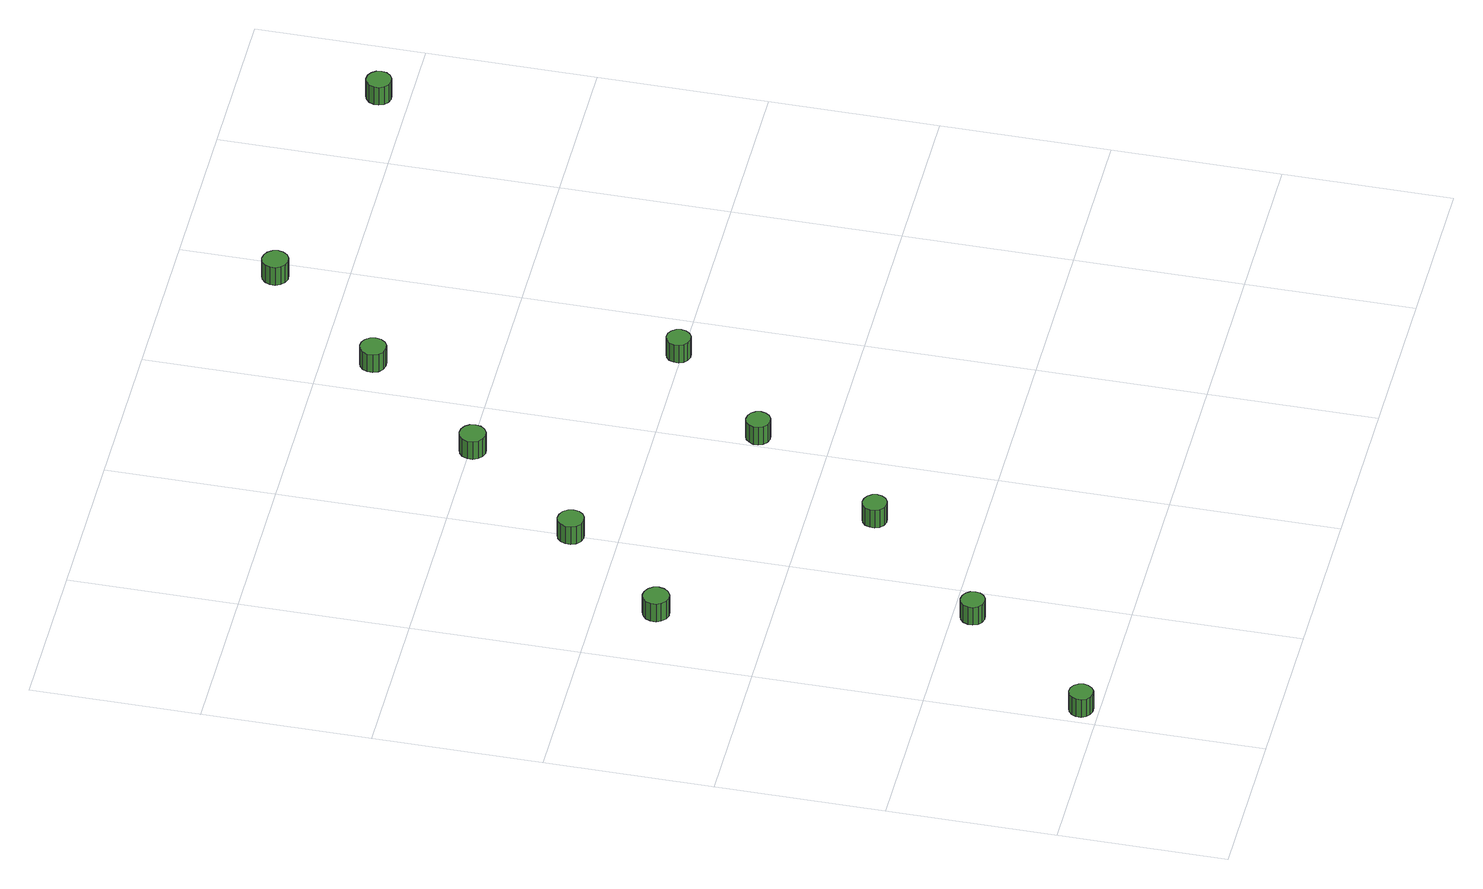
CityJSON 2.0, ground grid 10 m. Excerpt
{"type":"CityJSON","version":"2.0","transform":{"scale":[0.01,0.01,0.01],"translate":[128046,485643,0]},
"CityObjects":{
"tree1":{"type":"SolitaryVegetationObject","attributes":{"function":"something"},"geometry":[{"type":"MultiSurface","lod":"1","boundaries":[[[0,1,2,3,4,5,6,7,8,9,10,11,12,13,14]],[[15,16,17,18,19,20,21,22,23,24,25,26,27,28,29]],[[0,29,28,1]],[[1,28,27,2]],[[2,27,26,3]],[[3,26,25,4]],[[4,25,24,5]],[[5,24,23,6]],[[6,23,22,7]],[[7,22,21,8]],[[8,21,20,9]],[[9,20,19,10]],[[10,19,18,11]],[[11,18,17,12]],[[12,17,16,13]],[[13,16,15,14]],[[14,15,29,0]]]}]},
"tree2":{"type":"SolitaryVegetationObject","attributes":{"function":"something"},"geometry":[{"type":"MultiSurface","lod":"1","boundaries":[[[30,31,32,33,34,35,36,37,38,39,40,41,42,43,44]],[[45,46,47,48,49,50,51,52,53,54,55,56,57,58,59]],[[30,59,58,31]],[[31,58,57,32]],[[32,57,56,33]],[[33,56,55,34]],[[34,55,54,35]],[[35,54,53,36]],[[36,53,52,37]],[[37,52,51,38]],[[38,51,50,39]],[[39,50,49,40]],[[40,49,48,41]],[[41,48,47,42]],[[42,47,46,43]],[[43,46,45,44]],[[44,45,59,30]]]}]},
"tree3":{"type":"SolitaryVegetationObject","attributes":{"function":"something"},"geometry":[{"type":"MultiSurface","lod":"1","boundaries":[[[60,61,62,63,64,65,66,67,68,69,70,71,72,73,74]],[[75,76,77,78,79,80,81,82,83,84,85,86,87,88,89]],[[60,89,88,61]],[[61,88,87,62]],[[62,87,86,63]],[[63,86,85,64]],[[64,85,84,65]],[[65,84,83,66]],[[66,83,82,67]],[[67,82,81,68]],[[68,81,80,69]],[[69,80,79,70]],[[70,79,78,71]],[[71,78,77,72]],[[72,77,76,73]],[[73,76,75,74]],[[74,75,89,60]]]}]},
"tree4":{"type":"SolitaryVegetationObject","attributes":{"function":"something"},"geometry":[{"type":"MultiSurface","lod":"1","boundaries":[[[90,91,92,93,94,95,96,97,98,99,100,101,102,103,104]],[[105,106,107,108,109,110,111,112,113,114,115,116,117,118,119]],[[90,119,118,91]],[[91,118,117,92]],[[92,117,116,93]],[[93,116,115,94]],[[94,115,114,95]],[[95,114,113,96]],[[96,113,112,97]],[[97,112,111,98]],[[98,111,110,99]],[[99,110,109,100]],[[100,109,108,101]],[[101,108,107,102]],[[102,107,106,103]],[[103,106,105,104]],[[104,105,119,90]]]}]},
"tree5":{"type":"SolitaryVegetationObject","attributes":{"function":"something"},"geometry":[{"type":"MultiSurface","lod":"1","boundaries":[[[120,121,122,123,124,125,126,127,128,129,130,131,132,133,134]],[[135,136,137,138,139,140,141,142,143,144,145,146,147,148,149]],[[120,149,148,121]],[[121,148,147,122]],[[122,147,146,123]],[[123,146,145,124]],[[124,145,144,125]],[[125,144,143,126]],[[126,143,142,127]],[[127,142,141,128]],[[128,141,140,129]],[[129,140,139,130]],[[130,139,138,131]],[[131,138,137,132]],[[132,137,136,133]],[[133,136,135,134]],[[134,135,149,120]]]}]},
"tree6":{"type":"SolitaryVegetationObject","attributes":{"function":"something"},"geometry":[{"type":"MultiSurface","lod":"1","boundaries":[[[150,151,152,153,154,155,156,157,158,159,160,161,162,163,164]],[[165,166,167,168,169,170,171,172,173,174,175,176,177,178,179]],[[150,179,178,151]],[[151,178,177,152]],[[152,177,176,153]],[[153,176,175,154]],[[154,175,174,155]],[[155,174,173,156]],[[156,173,172,157]],[[157,172,171,158]],[[158,171,170,159]],[[159,170,169,160]],[[160,169,168,161]],[[161,168,167,162]],[[162,167,166,163]],[[163,166,165,164]],[[164,165,179,150]]]}]},
"tree7":{"type":"SolitaryVegetationObject","attributes":{"function":"something"},"geometry":[{"type":"MultiSurface","lod":"1","boundaries":[[[180,181,182,183,184,185,186,187,188,189,190,191,192,193,194]],[[195,196,197,198,199,200,201,202,203,204,205,206,207,208,209]],[[180,209,208,181]],[[181,208,207,182]],[[182,207,206,183]],[[183,206,205,184]],[[184,205,204,185]],[[185,204,203,186]],[[186,203,202,187]],[[187,202,201,188]],[[188,201,200,189]],[[189,200,199,190]],[[190,199,198,191]],[[191,198,197,192]],[[192,197,196,193]],[[193,196,195,194]],[[194,195,209,180]]]}]},
"tree8":{"type":"SolitaryVegetationObject","attributes":{"function":"something"},"geometry":[{"type":"MultiSurface","lod":"1","boundaries":[[[210,211,212,213,214,215,216,217,218,219,220,221,222,223,224]],[[225,226,227,228,229,230,231,232,233,234,235,236,237,238,239]],[[210,239,238,211]],[[211,238,237,212]],[[212,237,236,213]],[[213,236,235,214]],[[214,235,234,215]],[[215,234,233,216]],[[216,233,232,217]],[[217,232,231,218]],[[218,231,230,219]],[[219,230,229,220]],[[220,229,228,221]],[[221,228,227,222]],[[222,227,226,223]],[[223,226,225,224]],[[224,225,239,210]]]}]},
"tree9":{"type":"SolitaryVegetationObject","attributes":{"function":"something"},"geometry":[{"type":"MultiSurface","lod":"1","boundaries":[[[240,241,242,243,244,245,246,247,248,249,250,251,252,253,254]],[[255,256,257,258,259,260,261,262,263,264,265,266,267,268,269]],[[240,269,268,241]],[[241,268,267,242]],[[242,267,266,243]],[[243,266,265,244]],[[244,265,264,245]],[[245,264,263,246]],[[246,263,262,247]],[[247,262,261,248]],[[248,261,260,249]],[[249,260,259,250]],[[250,259,258,251]],[[251,258,257,252]],[[252,257,256,253]],[[253,256,255,254]],[[254,255,269,240]]]}]},
"tree10":{"type":"SolitaryVegetationObject","attributes":{"function":"something"},"geometry":[{"type":"MultiSurface","lod":"1","boundaries":[[[270,271,272,273,274,275,276,277,278,279,280,281,282,283,284]],[[285,286,287,288,289,290,291,292,293,294,295,296,297,298,299]],[[270,299,298,271]],[[271,298,297,272]],[[272,297,296,273]],[[273,296,295,274]],[[274,295,294,275]],[[275,294,293,276]],[[276,293,292,277]],[[277,292,291,278]],[[278,291,290,279]],[[279,290,289,280]],[[280,289,288,281]],[[281,288,287,282]],[[282,287,286,283]],[[283,286,285,284]],[[284,285,299,270]]]}]},
"tree11":{"type":"SolitaryVegetationObject","attributes":{"function":"something"},"geometry":[{"type":"MultiSurface","lod":"1","boundaries":[[[300,301,302,303,304,305,306,307,308,309,310,311,312,313,314]],[[315,316,317,318,319,320,321,322,323,324,325,326,327,328,329]],[[300,329,328,301]],[[301,328,327,302]],[[302,327,326,303]],[[303,326,325,304]],[[304,325,324,305]],[[305,324,323,306]],[[306,323,322,307]],[[307,322,321,308]],[[308,321,320,309]],[[309,320,319,310]],[[310,319,318,311]],[[311,318,317,312]],[[312,317,316,313]],[[313,316,315,314]],[[314,315,329,300]]]}]}
},
"vertices":[
[193,106,170],[186,135,170],[169,159,170],[143,174,170],[113,177,170],[85,168,170],[63,148,170],[51,121,170],[51,91,170],[63,64,170],[85,44,170],[113,35,170],[143,38,170],[169,53,170],[186,77,170],[186,77,41],[169,53,41],[143,38,41],[113,35,41],[85,44,41],[63,64,41],[51,91,41],[51,121,41],[63,148,41],[85,168,41],[113,177,41],[143,174,41],[169,159,41],[186,135,41],[193,106,41],
[851,881,177],[845,911,177],[827,935,177],[801,950,177],[772,953,177],[743,944,177],[721,924,177],[709,896,177],[709,866,177],[721,839,177],[743,819,177],[772,810,177],[801,813,177],[827,828,177],[845,852,177],[845,852,48],[827,828,48],[801,813,48],[772,810,48],[743,819,48],[721,839,48],[709,866,48],[709,896,48],[721,924,48],[743,944,48],[772,953,48],[801,950,48],[827,935,48],[845,911,48],[851,881,48],
[498,2652,182],[492,2684,182],[473,2710,182],[445,2726,182],[413,2730,182],[382,2720,182],[358,2698,182],[345,2669,182],[345,2636,182],[358,2607,182],[382,2585,182],[413,2575,182],[445,2579,182],[473,2595,182],[492,2621,182],[492,2621,53],[473,2595,53],[445,2579,53],[413,2575,53],[382,2585,53],[358,2607,53],[345,2636,53],[345,2669,53],[358,2698,53],[382,2720,53],[413,2730,53],[445,2726,53],[473,2710,53],[492,2684,53],[498,2652,53],
[1060,3272,185],[1054,3304,185],[1035,3330,185],[1007,3346,185],[975,3350,185],[944,3340,185],[920,3318,185],[907,3289,185],[907,3256,185],[920,3227,185],[944,3205,185],[975,3195,185],[1007,3199,185],[1035,3215,185],[1054,3241,185],[1054,3241,56],[1035,3215,56],[1007,3199,56],[975,3195,56],[944,3205,56],[920,3227,56],[907,3256,56],[907,3289,56],[920,3318,56],[944,3340,56],[975,3350,56],[1007,3346,56],[1035,3330,56],[1054,3304,56],[1060,3272,56],
[1570,1612,179],[1564,1641,179],[1546,1665,179],[1520,1680,179],[1491,1683,179],[1462,1674,179],[1440,1654,179],[1428,1627,179],[1428,1597,179],[1440,1570,179],[1462,1550,179],[1491,1540,179],[1520,1544,179],[1546,1558,179],[1564,1583,179],[1564,1583,50],[1546,1558,50],[1520,1544,50],[1491,1540,50],[1462,1550,50],[1440,1570,50],[1428,1597,50],[1428,1627,50],[1440,1654,50],[1462,1674,50],[1491,1683,50],[1520,1680,50],[1546,1665,50],[1564,1641,50],[1570,1612,50],
[1677,3981,185],[1671,4013,185],[1652,4039,185],[1624,4055,185],[1592,4058,185],[1561,4048,185],[1537,4027,185],[1524,3997,185],[1524,3965,185],[1537,3936,185],[1561,3914,185],[1592,3904,185],[1624,3907,185],[1652,3924,185],[1671,3950,185],[1671,3950,56],[1652,3924,56],[1624,3907,56],[1592,3904,56],[1561,3914,56],[1537,3936,56],[1524,3965,56],[1524,3997,56],[1537,4027,56],[1561,4048,56],[1592,4058,56],[1624,4055,56],[1652,4039,56],[1671,4013,56],[1677,3981,56],
[2160,2421,167],[2154,2450,167],[2137,2474,167],[2111,2489,167],[2081,2492,167],[2053,2483,167],[2031,2463,167],[2018,2436,167],[2018,2406,167],[2031,2379,167],[2053,2359,167],[2081,2349,167],[2111,2353,167],[2137,2368,167],[2154,2392,167],[2154,2392,38],[2137,2368,38],[2111,2353,38],[2081,2349,38],[2053,2359,38],[2031,2379,38],[2018,2406,38],[2018,2436,38],[2031,2463,38],[2053,2483,38],[2081,2492,38],[2111,2489,38],[2137,2474,38],[2154,2450,38],[2160,2421,38],
[2763,3018,176],[2757,3048,176],[2739,3072,176],[2714,3087,176],[2684,3090,176],[2655,3081,176],[2633,3061,176],[2621,3033,176],[2621,3003,176],[2633,2976,176],[2655,2956,176],[2684,2947,176],[2714,2950,176],[2739,2965,176],[2757,2989,176],[2757,2989,47],[2739,2965,47],[2714,2950,47],[2684,2947,47],[2655,2956,47],[2633,2976,47],[2621,3003,47],[2621,3033,47],[2633,3061,47],[2655,3081,47],[2684,3090,47],[2714,3087,47],[2739,3072,47],[2757,3048,47],[2763,3018,47],
[2308,4701,185],[2301,4733,185],[2282,4759,185],[2254,4775,185],[2222,4778,185],[2192,4768,185],[2168,4747,185],[2155,4717,185],[2155,4685,185],[2168,4655,185],[2192,4634,185],[2222,4624,185],[2254,4627,185],[2282,4643,185],[2301,4669,185],[2301,4669,56],[2282,4643,56],[2254,4627,56],[2222,4624,56],[2192,4634,56],[2168,4655,56],[2155,4685,56],[2155,4717,56],[2168,4747,56],[2192,4768,56],[2222,4778,56],[2254,4775,56],[2282,4759,56],[2301,4733,56],[2308,4701,56],
[2939,5410,190],[2932,5441,190],[2913,5467,190],[2885,5483,190],[2853,5487,190],[2822,5477,190],[2798,5455,190],[2785,5426,190],[2785,5394,190],[2798,5364,190],[2822,5343,190],[2853,5333,190],[2885,5336,190],[2913,5352,190],[2932,5378,190],[2932,5378,61],[2913,5352,61],[2885,5336,61],[2853,5333,61],[2822,5343,61],[2798,5364,61],[2785,5394,61],[2785,5426,61],[2798,5455,61],[2822,5477,61],[2853,5487,61],[2885,5483,61],[2913,5467,61],[2932,5441,61],[2939,5410,61],
[4637,5178,174],[4631,5208,174],[4612,5233,174],[4586,5248,174],[4555,5252,174],[4526,5242,174],[4503,5221,174],[4490,5193,174],[4490,5162,174],[4503,5134,174],[4526,5114,174],[4555,5104,174],[4586,5107,174],[4612,5123,174],[4631,5148,174],[4631,5148,45],[4612,5123,45],[4586,5107,45],[4555,5104,45],[4526,5114,45],[4503,5134,45],[4490,5162,45],[4490,5193,45],[4503,5221,45],[4526,5242,45],[4555,5252,45],[4586,5248,45],[4612,5233,45],[4631,5208,45],[4637,5178,45]
]}
